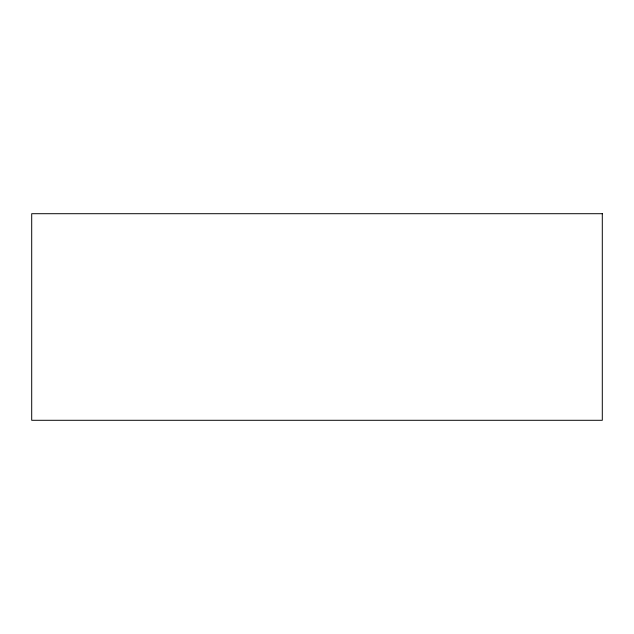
<?xml version="1.0" encoding="UTF-8"?>
<svg xmlns="http://www.w3.org/2000/svg" width="634" height="634" viewBox="0 0 634 634"><rect width="100%" height="100%" fill="white"/><g stroke="black" fill="none" stroke-linecap="round" stroke-linejoin="round"><path stroke-width="0.95" d="M602.3 213.706L31.7 213.706L31.7 420.294L602.3 420.294L602.3 213.706"/></g></svg>
